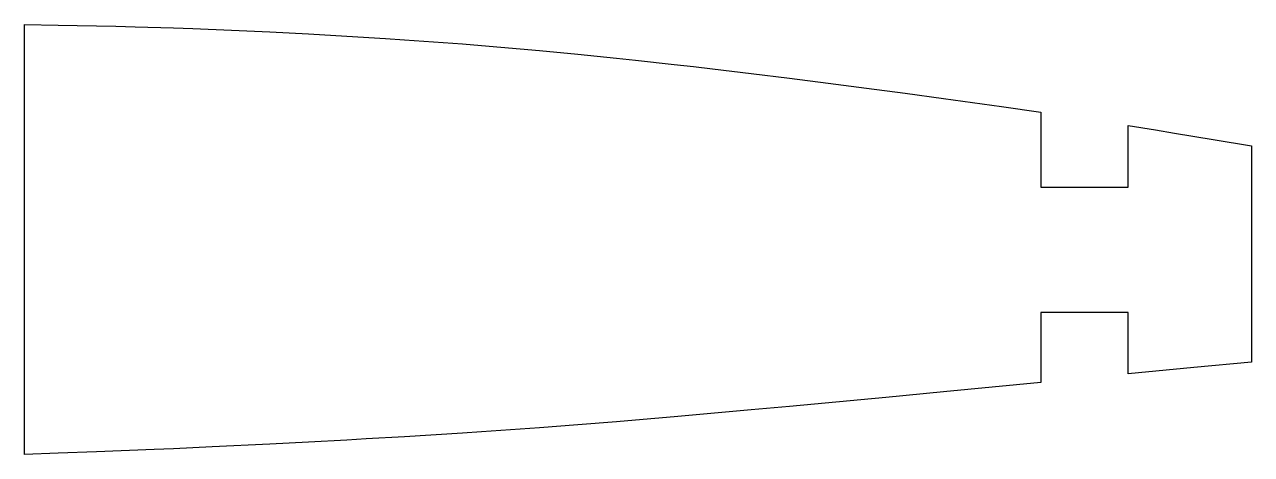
# Model space of a CAD drawing. Header units: millimetres. Extents: x 88.7 to 166.7, y -8.2 to 19.1.
import ezdxf

# ---------------------------------------------------------------- set-up
doc = ezdxf.new("R2010")
doc.units = ezdxf.units.MM
doc.layers.add('CUT', color=1, linetype='Continuous')

msp = doc.modelspace()

# ---------------------------------------------------------------- linework, layer by layer
at = {"layer": 'CUT'}
msp.add_lwpolyline([(88.741, 19.144), (90.873, 19.113), (92.096, 19.089), (94.543, 19.033), (95.767, 19.002), (98.214, 18.927), (99.438, 18.885), (101.885, 18.79), (104.332, 18.681), (105.555, 18.62), (106.779, 18.555), (109.226, 18.415), (111.673, 18.261), (112.897, 18.179), (115.344, 18.003), (116.567, 17.91), (117.791, 17.812), (120.238, 17.605), (121.462, 17.495), (123.909, 17.262), (126.356, 17.014), (127.579, 16.883), (130.026, 16.613), (131.25, 16.473), (132.474, 16.33), (134.921, 16.034), (137.368, 15.731), (139.815, 15.42), (142.262, 15.101), (144.709, 14.777), (147.156, 14.447), (148.38, 14.276), (150.827, 13.93), (153.346, 13.566), (153.346, 8.808), (158.878, 8.808), (158.878, 12.724), (160.615, 12.446), (161.839, 12.246), (164.286, 11.838), (166.723, 11.424), (166.723, -2.319), (163.063, -2.661), (158.878, -3.066), (158.878, 0.85), (153.346, 0.85), (153.346, -3.603), (147.156, -4.205), (143.486, -4.558), (137.368, -5.132), (134.921, -5.356), (130.026, -5.791), (127.579, -6.003), (126.356, -6.104), (123.909, -6.3), (121.462, -6.486), (120.238, -6.574), (117.791, -6.742), (116.567, -6.822), (112.897, -7.053), (110.45, -7.198), (109.226, -7.267), (106.779, -7.401), (104.332, -7.531), (100.661, -7.708), (98.214, -7.819), (96.99, -7.872), (93.32, -8.018), (90.873, -8.109), (88.741, -8.183)], close=True, dxfattribs=at)

doc.saveas('drawing.dxf')
